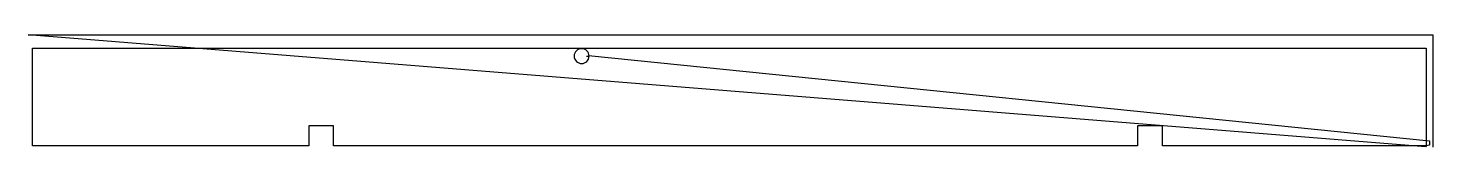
# Model space of a CAD drawing. Header units: metres. Extents: x 0 to 8482, y 1264 to 1945.
import ezdxf

# ---------------------------------------------------------------- set-up
doc = ezdxf.new("R2010")
doc.units = ezdxf.units.M

msp = doc.modelspace()

# ---------------------------------------------------------------- linework, layer by layer
at = {"layer": 'TOOL_0'}
for p, q in [((8436.323, 1266.569), (0, 1944.833)), ((0, 1944.833), (1, 1944.833)), ((1, 1944.833), (0, 1944.833)), ((0, 1944.833), (1, 1944.833)), ((1, 1944.833), (8481.984, 1944.833)), ((8481.984, 1944.833), (8481.984, 1264.96)), ((27.089, 1272.502), (27.089, 1864.002)), ((27.089, 1864.002), (8441.089, 1864.002)), ((3372.089, 1815.753), (3387.089, 1815.753)), ((3387.089, 1815.753), (3383.553, 1819.289)), ((3383.553, 1819.289), (8461.829, 1303.295)), ((8441.089, 1864.002), (8441.089, 1272.502)), ((1844.589, 1393.252), (1694.589, 1393.252)), ((1694.589, 1393.252), (1694.589, 1272.502)), ((1844.589, 1272.502), (1844.589, 1393.252)), ((6848.589, 1393.252), (6698.589, 1393.252)), ((6698.589, 1393.252), (6698.589, 1272.502)), ((6848.589, 1272.502), (6848.589, 1393.252)), ((1694.589, 1272.502), (27.089, 1272.502)), ((6698.589, 1272.502), (1844.589, 1272.502)), ((8441.089, 1272.502), (6848.589, 1272.502)), ((8441.089, 1272.502), (8436.323, 1266.569)), ((8461.829, 1275.724), (8441.089, 1272.502)), ((8461.829, 1303.295), (8461.829, 1275.724)), ((8481.984, 1264.96), (8481.984, 1263.96))]:
    msp.add_line(p, q, dxfattribs=at)
for start, end in [(0, 180), (180, 0)]:
    msp.add_arc((3342.089, 1815.753), 45, start, end, dxfattribs=at)

doc.saveas('drawing.dxf')
